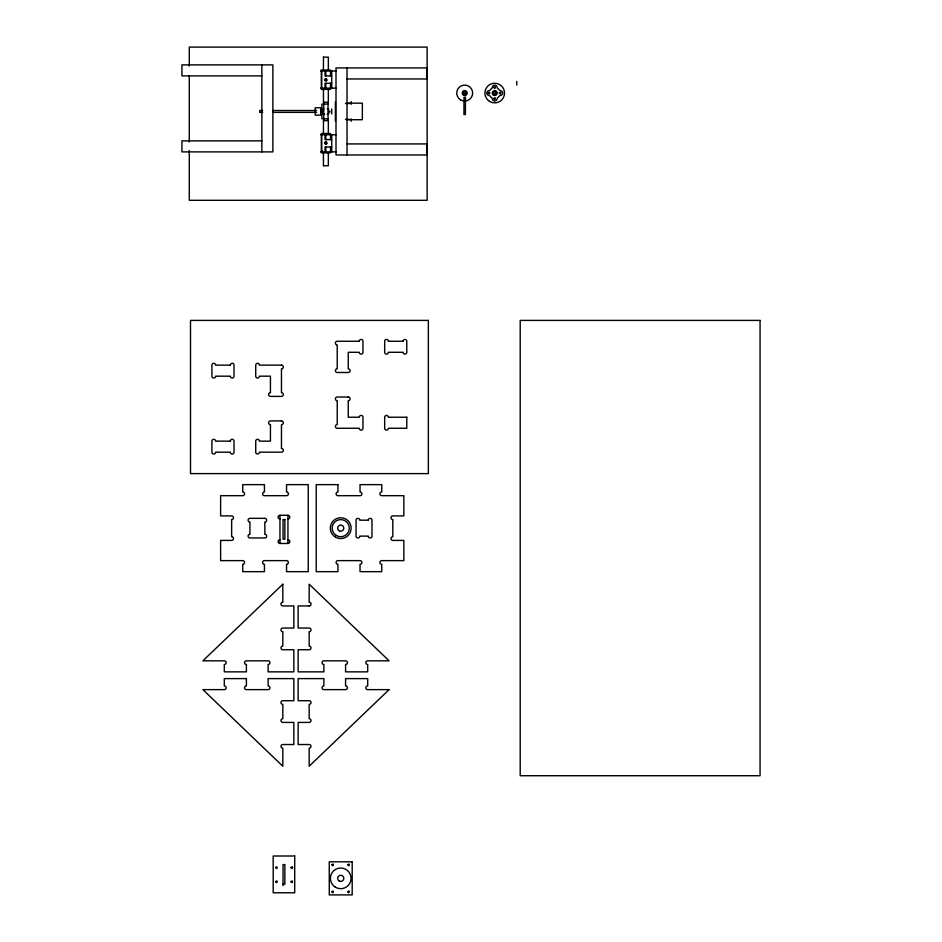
<?xml version="1.0" encoding="UTF-8"?>
<svg xmlns="http://www.w3.org/2000/svg" width="942" height="942" viewBox="0 0 942 942"><rect width="100%" height="100%" fill="white"/><g stroke="black" fill="none" stroke-linecap="round" stroke-linejoin="round"><path stroke-width="1.41" d="M323.447 57.156L328.334 57.156L328.346 70.25M321.316 70.026L330.465 70.026M320.61 71.003L336 71.003M261.852 75.902L181.936 75.902L181.936 64.868L272.886 64.868L272.886 151.886L181.936 151.886L181.936 140.864L261.852 140.864M331.714 75.902L325.049 75.902L325.049 71.003M347.033 78.963L426.962 78.963L426.962 67.93L336 67.93L336 154.959L426.962 154.959L426.962 143.926L347.033 143.926M331.714 83.261L325.049 83.261L325.049 88.159M320.61 88.159L336 88.159M321.316 89.384L330.465 89.384M463.817 93.917L465.572 93.917M323.447 102.254L328.334 102.254L328.346 89.16M346.491 103.173L362.352 103.173L362.352 119.716L346.491 119.716M345.526 103.479L351.319 103.479M328.04 104.091L321.905 104.091L321.905 107.765L315.17 107.765L315.17 115.124L321.905 115.124L321.905 118.798L328.04 118.798M327.239 108.683L328.04 108.683M323.754 108.989L320.68 108.989L320.68 113.9L323.754 113.9M262.63 110.52L259.709 110.52L259.709 112.369L262.63 112.369M272.839 110.52L316.618 110.52M272.839 112.369L316.618 112.369M323.754 114.206L324.554 114.206M327.239 114.206L328.04 114.206M345.526 119.41L351.319 119.41M323.447 120.635L328.334 120.635L328.346 133.729M321.316 133.505L330.465 133.505M320.61 134.73L336 134.73M331.714 139.64L325.049 139.64L325.049 134.73M331.714 146.987L325.049 146.987L325.049 151.886M320.61 151.886L336 151.886M321.316 152.863L330.465 152.863M323.447 165.733L328.334 165.733L328.346 152.639M279.962 518.96A1.837 1.837 0 0 1 278.114 517.123A1.837 1.837 0 0 1 279.962 515.286L287.946 515.286A1.837 1.837 0 0 1 289.783 517.123A1.837 1.837 0 0 1 287.946 518.96M279.962 539.801A1.837 1.837 0 0 0 278.114 541.638A1.837 1.837 0 0 0 279.962 543.475L287.946 543.475A1.837 1.837 0 0 0 289.783 541.638A1.837 1.837 0 0 0 287.946 539.801M283.036 884.197L284.873 884.197L284.873 864.591L283.036 864.591L283.036 885.668M516.781 81.412L516.781 85.098M351.319 101.665L351.319 104.15M351.319 119.245L351.319 121.224M347.033 67.93L347.033 154.959M335.387 101.665L335.387 121.224M331.714 71.003L331.714 88.159M331.714 109.001L331.714 113.888M331.714 134.73L331.714 151.886M330.489 71.003L330.489 75.902M330.489 83.261L330.489 88.159M330.489 134.73L330.489 139.64M330.489 146.987L330.489 151.886M329.877 111.321L329.877 112.098M328.652 109.001L328.652 113.888M328.04 102.278L328.04 120.611M325.85 71.003L325.85 75.902M325.85 83.261L325.85 88.159M325.85 134.73L325.85 139.64M325.85 146.987L325.85 151.886M323.754 102.278L323.754 120.611M323.447 57.156L323.447 70.25M323.447 89.16L323.447 102.254M323.447 120.635L323.447 133.729M323.447 152.639L323.447 165.733M323.13 109.001L323.13 113.888M322.517 110.214L322.517 112.675M322.341 150.814L322.341 151.886M321.728 71.003L321.728 88.159M321.728 134.73L321.728 151.886M321.328 71.003L321.328 88.159M321.328 134.73L321.328 151.886M320.987 110.52L320.987 112.369M287.946 515.286L287.946 543.475M279.962 515.286L279.962 543.475M261.852 64.868L261.852 151.886M189.283 66.07L189.283 47.1L427.138 47.1L427.138 200.305L189.283 200.305L189.283 150.496M189.283 75.961L189.283 141.936M324.955 79.787C327.416 82.825 326.686 76.455 324.966 79.74M324.955 143.019C327.569 145.998 326.474 139.616 324.955 143.019M275.641 867.57C277.101 870.82 278.231 864.815 275.653 867.488M275.641 881.665C277.148 884.938 278.196 878.792 275.641 881.665M291.031 867.57C292.467 870.82 293.692 864.803 291.043 867.488M291.031 881.665C292.679 884.938 293.362 878.756 291.031 881.665M331.843 864.791C333.28 868.053 334.457 862.012 331.855 864.709M331.843 891.756C333.386 895.03 334.328 888.859 331.843 891.756M347.786 864.791C349.27 868.041 350.33 862.012 347.798 864.709M347.786 891.756C349.329 895.03 350.259 888.859 347.786 891.756M488.286 92.975C489.852 96.261 490.735 90.079 488.286 92.975M493.808 87.465C495.257 90.715 496.399 84.709 493.82 87.382M493.808 98.498C495.292 101.748 496.34 95.731 493.82 98.404M499.319 92.975C500.897 96.249 501.745 90.102 499.319 92.975M282.824 584.228L202.895 660.825L224.302 660.825A1.837 1.837 0 0 1 226.139 662.662A1.837 1.837 0 0 1 224.302 664.51L224.302 671.858L246.404 671.858L246.404 664.51A1.837 1.837 0 0 1 244.567 662.662A1.837 1.837 0 0 1 246.404 660.825L268.117 660.825A1.837 1.837 0 0 1 269.954 662.662A1.837 1.837 0 0 1 268.117 664.51L268.117 671.858L293.845 671.858L293.845 649.756L282.824 649.756A1.837 1.837 0 0 1 280.975 647.919A1.837 1.837 0 0 1 282.824 646.071L282.824 631.717A1.837 1.837 0 0 1 280.975 629.88A1.837 1.837 0 0 1 282.824 628.043L293.845 628.043L293.845 605.942L282.824 605.942A1.837 1.837 0 0 1 280.975 604.093A1.837 1.837 0 0 1 282.824 602.256L282.824 584.228M389.093 689.626L309.164 766.235L309.164 748.195A1.837 1.837 0 0 0 311.013 746.358A1.837 1.837 0 0 0 309.164 744.521L298.143 744.521L298.143 722.42L309.164 722.42A1.837 1.837 0 0 0 311.013 720.571A1.837 1.837 0 0 0 309.164 718.734L309.164 704.381A1.837 1.837 0 0 0 311.013 702.544A1.837 1.837 0 0 0 309.164 700.707L298.143 700.707L298.143 678.605L323.883 678.605L323.883 685.953A1.837 1.837 0 0 0 322.034 687.79A1.837 1.837 0 0 0 323.883 689.626L345.584 689.626A1.837 1.837 0 0 0 347.421 687.79A1.837 1.837 0 0 0 345.584 685.953L345.584 678.605L367.698 678.605L367.698 685.953A1.837 1.837 0 0 0 365.849 687.79A1.837 1.837 0 0 0 367.698 689.626L389.093 689.626M465.395 97.356L463.994 97.356L463.923 114.512L465.395 114.512L465.466 97.356M428.363 320.41L190.508 320.41L190.508 473.614L428.363 473.614L428.363 320.41M760.064 320.41L520.208 320.41L520.208 775.725L760.064 775.725L760.064 320.41M359.291 341.251L337.224 341.251A1.837 1.837 0 0 0 335.387 343.088A1.837 1.837 0 0 0 337.224 344.925L337.224 368.828A1.837 1.837 0 0 0 335.387 370.665A1.837 1.837 0 0 0 337.224 372.502L348.257 372.502A1.837 1.837 0 0 0 350.094 370.665A1.837 1.837 0 0 0 348.257 368.828L348.257 352.284L359.291 352.284A1.837 1.837 0 0 0 361.127 354.121A1.837 1.837 0 0 0 362.964 352.284L362.964 341.251A1.837 1.837 0 0 0 361.127 339.414A1.837 1.837 0 0 0 359.291 341.251M403.105 341.251L388.351 341.251A1.837 1.837 0 0 0 386.514 339.414A1.837 1.837 0 0 0 384.677 341.251L384.677 352.284A1.837 1.837 0 0 0 386.514 354.121A1.837 1.837 0 0 0 388.351 352.284L403.105 352.284A1.837 1.837 0 0 0 404.942 354.121A1.837 1.837 0 0 0 406.779 352.284L406.779 341.251A1.837 1.837 0 0 0 404.942 339.414A1.837 1.837 0 0 0 403.105 341.251M230.343 365.143L215.588 365.143A1.837 1.837 0 0 0 213.752 363.306A1.837 1.837 0 0 0 211.915 365.143L211.915 376.176A1.837 1.837 0 0 0 213.752 378.013A1.837 1.837 0 0 0 215.588 376.176L230.343 376.176A1.837 1.837 0 0 0 232.179 378.013A1.837 1.837 0 0 0 234.016 376.176L234.016 365.143A1.837 1.837 0 0 0 232.179 363.306A1.837 1.837 0 0 0 230.343 365.143M281.47 365.143L259.403 365.143A1.837 1.837 0 0 0 257.566 363.306A1.837 1.837 0 0 0 255.729 365.143L255.729 376.176A1.837 1.837 0 0 0 257.566 378.013A1.837 1.837 0 0 0 259.403 376.176L270.436 376.176L270.436 392.72A1.837 1.837 0 0 0 268.6 394.557A1.837 1.837 0 0 0 270.436 396.405L281.47 396.405A1.837 1.837 0 0 0 283.306 394.557A1.837 1.837 0 0 0 281.47 392.72L281.47 368.828A1.837 1.837 0 0 0 283.306 366.991A1.837 1.837 0 0 0 281.47 365.143M348.257 397.018L337.224 397.018A1.837 1.837 0 0 0 335.387 398.855A1.837 1.837 0 0 0 337.224 400.691L337.224 424.595A1.837 1.837 0 0 0 335.387 426.432A1.837 1.837 0 0 0 337.224 428.269L359.291 428.269A1.837 1.837 0 0 0 361.127 430.105A1.837 1.837 0 0 0 362.964 428.269L362.964 417.235A1.837 1.837 0 0 0 361.127 415.398A1.837 1.837 0 0 0 359.291 417.235L348.257 417.235L348.257 400.691A1.837 1.837 0 0 0 350.094 398.855A1.837 1.837 0 0 0 348.257 397.018M406.779 417.235L388.351 417.235A1.837 1.837 0 0 0 386.514 415.398A1.837 1.837 0 0 0 384.677 417.235L384.677 428.269A1.837 1.837 0 0 0 386.514 430.105A1.837 1.837 0 0 0 388.351 428.269L406.779 428.269L406.779 417.235M281.47 420.909L270.436 420.909A1.837 1.837 0 0 0 268.6 422.746A1.837 1.837 0 0 0 270.436 424.595L270.436 441.139L259.403 441.139A1.837 1.837 0 0 0 257.566 439.302A1.837 1.837 0 0 0 255.729 441.139L255.729 452.172A1.837 1.837 0 0 0 257.566 454.009A1.837 1.837 0 0 0 259.403 452.172L281.47 452.172A1.837 1.837 0 0 0 283.306 450.323A1.837 1.837 0 0 0 281.47 448.486L281.47 424.595A1.837 1.837 0 0 0 283.306 422.746A1.837 1.837 0 0 0 281.47 420.909M230.343 441.139L215.588 441.139A1.837 1.837 0 0 0 213.752 439.302A1.837 1.837 0 0 0 211.915 441.139L211.915 452.172A1.837 1.837 0 0 0 213.752 454.009A1.837 1.837 0 0 0 215.588 452.172L230.343 452.172A1.837 1.837 0 0 0 232.179 454.009A1.837 1.837 0 0 0 234.016 452.172L234.016 441.139A1.837 1.837 0 0 0 232.179 439.302A1.837 1.837 0 0 0 230.343 441.139M264.431 484.647L242.73 484.647L242.73 491.995A1.837 1.837 0 0 1 244.567 493.832A1.837 1.837 0 0 1 242.73 495.68L220.616 495.68L220.616 515.898L231.65 515.898A1.837 1.837 0 0 1 233.486 517.735A1.837 1.837 0 0 1 231.65 519.572L231.65 536.74A1.837 1.837 0 0 1 233.486 538.577A1.837 1.837 0 0 1 231.65 540.414L220.616 540.414L220.616 560.631L242.73 560.631A1.837 1.837 0 0 1 244.567 562.468A1.837 1.837 0 0 1 242.73 564.305L242.73 571.664L264.431 571.664L264.431 564.305A1.837 1.837 0 0 1 262.594 562.468A1.837 1.837 0 0 1 264.431 560.631L286.545 560.631A1.837 1.837 0 0 1 288.382 562.468A1.837 1.837 0 0 1 286.545 564.305L286.545 571.664L308.246 571.664L308.246 484.647L286.545 484.647L286.545 491.995A1.837 1.837 0 0 1 288.382 493.832A1.837 1.837 0 0 1 286.545 495.68L264.431 495.68A1.837 1.837 0 0 1 262.594 493.832A1.837 1.837 0 0 1 264.431 491.995L264.431 484.647M337.931 484.647L316.218 484.647L316.218 571.664L337.931 571.664L337.931 564.305A1.837 1.837 0 0 1 336.094 562.468A1.837 1.837 0 0 1 337.931 560.631L360.032 560.631A1.837 1.837 0 0 1 361.869 562.468A1.837 1.837 0 0 1 360.032 564.305L360.032 571.664L381.745 571.664L381.745 564.305A1.837 1.837 0 0 1 379.909 562.468A1.837 1.837 0 0 1 381.745 560.631L403.847 560.631L403.847 540.414L392.814 540.414A1.837 1.837 0 0 1 390.977 538.577A1.837 1.837 0 0 1 392.814 536.74L392.814 519.572A1.837 1.837 0 0 1 390.977 517.735A1.837 1.837 0 0 1 392.814 515.898L403.847 515.898L403.847 495.68L381.745 495.68A1.837 1.837 0 0 1 379.909 493.832A1.837 1.837 0 0 1 381.745 491.995L381.745 484.647L360.032 484.647L360.032 491.995A1.837 1.837 0 0 1 361.869 493.832A1.837 1.837 0 0 1 360.032 495.68L337.931 495.68A1.837 1.837 0 0 1 336.094 493.832A1.837 1.837 0 0 1 337.931 491.995L337.931 484.647M264.843 518.347L249.924 518.347A1.837 1.837 0 0 0 248.087 520.184A1.837 1.837 0 0 0 249.924 522.021L249.924 534.279A1.837 1.837 0 0 0 248.087 536.116A1.837 1.837 0 0 0 249.924 537.964L264.843 537.964A1.837 1.837 0 0 0 266.68 536.116A1.837 1.837 0 0 0 264.843 534.279L264.843 522.021A1.837 1.837 0 0 0 266.68 520.184A1.837 1.837 0 0 0 264.843 518.347M284.873 519.572L283.036 519.572L283.036 539.189L284.873 539.189L284.873 519.572M368.31 520.184L359.726 520.184A1.837 1.837 0 0 0 357.889 518.347A1.837 1.837 0 0 0 356.052 520.184L356.052 536.116A1.837 1.837 0 0 0 357.889 537.964A1.837 1.837 0 0 0 359.726 536.116L368.31 536.116A1.837 1.837 0 0 0 370.147 537.964A1.837 1.837 0 0 0 371.984 536.116L371.984 520.184A1.837 1.837 0 0 0 370.147 518.347A1.837 1.837 0 0 0 368.31 520.184M309.164 605.942L298.143 605.942L298.143 628.043L309.164 628.043A1.837 1.837 0 0 1 311.013 629.88A1.837 1.837 0 0 1 309.164 631.717L309.164 646.071A1.837 1.837 0 0 1 311.013 647.919A1.837 1.837 0 0 1 309.164 649.756L298.143 649.756L298.143 671.858L323.883 671.858L323.883 664.51A1.837 1.837 0 0 1 322.034 662.662A1.837 1.837 0 0 1 323.883 660.825L345.584 660.825A1.837 1.837 0 0 1 347.421 662.662A1.837 1.837 0 0 1 345.584 664.51L345.584 671.858L367.698 671.858L367.698 664.51A1.837 1.837 0 0 1 365.849 662.662A1.837 1.837 0 0 1 367.698 660.825L389.093 660.825L309.164 584.228L309.164 602.256A1.837 1.837 0 0 1 311.013 604.093A1.837 1.837 0 0 1 309.164 605.942M246.404 678.605L224.302 678.605L224.302 685.953A1.837 1.837 0 0 1 226.139 687.79A1.837 1.837 0 0 1 224.302 689.626L202.895 689.626L282.824 766.235L282.824 748.195A1.837 1.837 0 0 1 280.975 746.358A1.837 1.837 0 0 1 282.824 744.521L293.845 744.521L293.845 722.42L282.824 722.42A1.837 1.837 0 0 1 280.975 720.571A1.837 1.837 0 0 1 282.824 718.734L282.824 704.381A1.837 1.837 0 0 1 280.975 702.544A1.837 1.837 0 0 1 282.824 700.707L293.845 700.707L293.845 678.605L268.117 678.605L268.117 685.953A1.837 1.837 0 0 1 269.954 687.79A1.837 1.837 0 0 1 268.117 689.626L246.404 689.626A1.837 1.837 0 0 1 244.567 687.79A1.837 1.837 0 0 1 246.404 685.953L246.404 678.605M294.705 856.007L273.192 856.007L273.192 892.781L294.705 892.781L294.705 856.007M352.19 861.812L329.264 861.812L329.264 894.9L352.19 894.9L352.19 861.812M326.674 143.714A1.201 0.918 -90 0 0 325.956 141.853A1.201 0.918 -90 0 0 325.096 143.608A1.201 0.918 -90 0 0 326.674 143.714M326.674 80.494A1.201 0.918 -90 0 0 325.956 78.633A1.201 0.918 -90 0 0 325.096 80.376A1.201 0.918 -90 0 0 326.674 80.494M494.103 94.118A1.225 1.225 0 0 0 495.951 93.07A1.225 1.225 0 0 0 494.114 91.998A1.225 1.225 0 0 0 494.103 94.118M493.478 95.166A2.449 2.449 0 0 0 497.176 93.081A2.449 2.449 0 0 0 493.514 90.927A2.449 2.449 0 0 0 493.478 95.166M491.524 88.572A1.837 1.837 0 0 0 492.289 87.276A2.449 2.449 0 0 1 497.152 87.276A1.837 1.837 0 0 0 497.918 88.572A5.511 5.511 0 0 1 499.213 89.867A1.837 1.837 0 0 0 500.508 90.62A2.449 2.449 0 0 1 500.508 95.495A1.837 1.837 0 0 0 499.213 96.261A5.511 5.511 0 0 1 497.918 97.556A1.837 1.837 0 0 0 497.152 98.851A2.449 2.449 0 0 1 492.289 98.851A1.837 1.837 0 0 0 491.524 97.556A5.511 5.511 0 0 1 490.229 96.261A1.837 1.837 0 0 0 488.933 95.495A2.449 2.449 0 0 1 488.933 90.62A1.837 1.837 0 0 0 490.229 89.867A5.511 5.511 0 0 1 491.524 88.572M489.499 101.359A9.809 9.809 0 0 0 504.523 93.435A9.809 9.809 0 0 0 490.146 84.391A9.809 9.809 0 0 0 489.499 101.359M464.076 94.118A1.225 1.225 0 0 0 465.925 93.058A1.225 1.225 0 0 0 464.076 91.998A1.225 1.225 0 0 0 464.076 94.118M460.45 99.805A7.972 7.972 0 0 0 472.66 93.364A7.972 7.972 0 0 0 460.979 86.016A7.972 7.972 0 0 0 460.45 99.805M463.77 94.53A1.731 1.731 0 0 0 466.431 93.128A1.731 1.731 0 0 0 463.888 91.527A1.731 1.731 0 0 0 463.77 94.53M463.452 95.166A2.449 2.449 0 0 0 467.15 93.081A2.449 2.449 0 0 0 463.488 90.927A2.449 2.449 0 0 0 463.452 95.166M339.202 530.805A3.062 3.062 0 0 0 343.795 528.156A3.062 3.062 0 0 0 339.202 525.506A3.062 3.062 0 0 0 339.202 530.805M335.517 537.175A10.421 10.421 0 0 0 351.142 528.156A10.421 10.421 0 0 0 335.517 519.136A10.421 10.421 0 0 0 335.517 537.175M335.917 535.256A8.584 8.584 0 0 0 349.282 528.768A8.584 8.584 0 0 0 336.977 520.443A8.584 8.584 0 0 0 335.917 535.256M335.14 887.046A10.327 10.327 0 0 0 351.048 878.851A10.327 10.327 0 0 0 336 869.172A10.327 10.327 0 0 0 335.14 887.046M339.202 881.006A3.062 3.062 0 0 0 343.795 878.356A3.062 3.062 0 0 0 339.202 875.695A3.062 3.062 0 0 0 339.202 881.006"/></g></svg>
